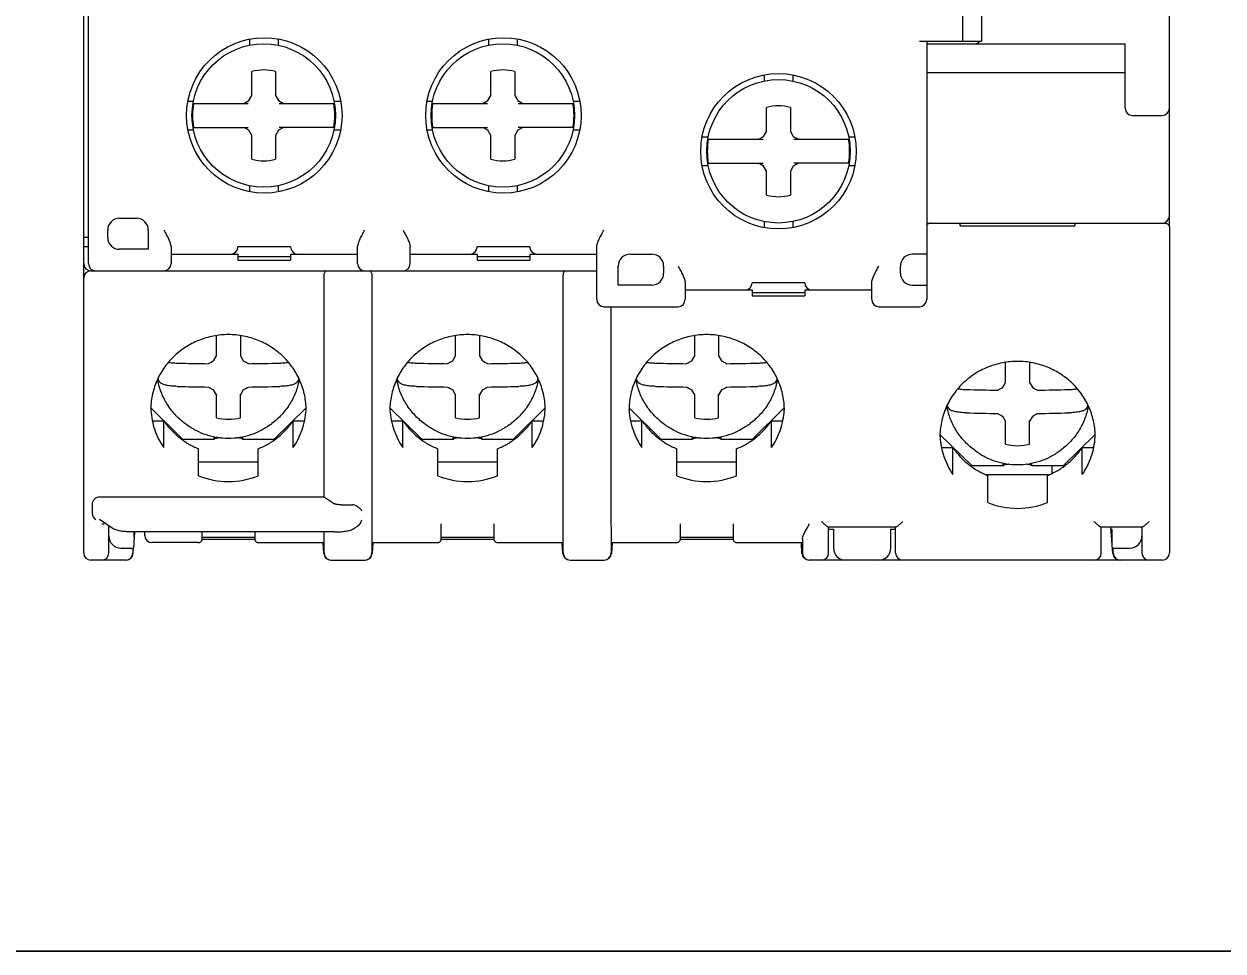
# Model space of a CAD drawing. Header units: millimetres. Extents: x 0 to 19177, y 0 to 12100.
# Drawn here: x 17057.2 to 17107.3, y 10344.9 to 10383.6 of the extents above; entities that cross this region are included whole.
import ezdxf

# ---------------------------------------------------------------- set-up
doc = ezdxf.new("R2010")
doc.units = ezdxf.units.MM
doc.header["$MEASUREMENT"] = 0
doc.layers.add('NetDam', color=7, linetype='Continuous', lineweight=35)

msp = doc.modelspace()

# ---------------------------------------------------------------- linework, layer by layer
at = {"color": 7, "linetype": 'Continuous'}
for p, q in [((17059.692, 10361.525), (17059.692, 10398.425)), ((17105.092, 10375.163), (17105.092, 10398.425)), ((17059.892, 10373.625), (17059.892, 10396.525)), ((17097.242, 10382.925), (17097.242, 10392.825)), ((17096.442, 10386.925), (17096.442, 10382.925)), ((17066.617, 10383.011), (17066.617, 10382.76)), ((17067.817, 10383.02), (17067.817, 10382.76)), ((17076.617, 10383.011), (17076.617, 10382.76)), ((17077.817, 10383.02), (17077.817, 10382.76)), ((17094.642, 10382.925), (17097.242, 10382.925)), ((17094.942, 10382.925), (17094.942, 10372.125)), ((17094.942, 10382.825), (17103.242, 10382.825)), ((17103.242, 10380.125), (17103.242, 10382.825)), ((17066.717, 10380.658), (17066.717, 10381.658)), ((17067.717, 10381.658), (17067.717, 10380.658)), ((17076.717, 10380.658), (17076.717, 10381.658)), ((17077.717, 10381.658), (17077.717, 10380.658)), ((17094.942, 10381.625), (17103.242, 10381.625)), ((17088.142, 10381.516), (17088.142, 10381.26)), ((17089.342, 10381.516), (17089.342, 10381.26)), ((17066.595, 10380.447), (17066.717, 10380.658)), ((17067.717, 10380.658), (17067.839, 10380.447)), ((17076.595, 10380.447), (17076.717, 10380.658)), ((17077.717, 10380.658), (17077.839, 10380.447)), ((17064.049, 10380.425), (17064.286, 10380.425)), ((17064.284, 10380.325), (17066.574, 10380.325)), ((17066.384, 10380.325), (17066.595, 10380.447)), ((17067.839, 10380.447), (17068.05, 10380.325)), ((17067.861, 10380.325), (17070.151, 10380.325)), ((17070.149, 10380.425), (17070.435, 10380.425)), ((17074.049, 10380.425), (17074.286, 10380.425)), ((17074.284, 10380.325), (17076.574, 10380.325)), ((17076.384, 10380.325), (17076.595, 10380.447)), ((17077.839, 10380.447), (17078.05, 10380.325)), ((17077.861, 10380.325), (17080.151, 10380.325)), ((17080.149, 10380.425), (17080.435, 10380.425)), ((17088.242, 10379.158), (17088.242, 10380.158)), ((17089.242, 10380.158), (17089.242, 10379.158)), ((17103.542, 10379.825), (17104.792, 10379.825)), ((17064.049, 10379.225), (17064.284, 10379.225)), ((17064.284, 10379.325), (17066.574, 10379.325)), ((17066.595, 10379.203), (17066.384, 10379.325)), ((17066.717, 10378.992), (17066.595, 10379.203)), ((17067.839, 10379.203), (17067.717, 10378.992)), ((17068.05, 10379.325), (17067.839, 10379.203)), ((17070.151, 10379.325), (17067.861, 10379.325)), ((17070.15, 10379.225), (17070.435, 10379.225)), ((17074.049, 10379.225), (17074.284, 10379.225)), ((17074.284, 10379.325), (17076.574, 10379.325)), ((17076.595, 10379.203), (17076.384, 10379.325)), ((17076.717, 10378.992), (17076.595, 10379.203)), ((17077.839, 10379.203), (17077.717, 10378.992)), ((17078.05, 10379.325), (17077.839, 10379.203)), ((17080.151, 10379.325), (17077.861, 10379.325)), ((17080.15, 10379.225), (17080.435, 10379.225)), ((17088.12, 10378.947), (17088.242, 10379.158)), ((17089.242, 10379.158), (17089.364, 10378.947)), ((17066.717, 10377.992), (17066.717, 10378.992)), ((17067.717, 10378.992), (17067.717, 10377.992)), ((17076.717, 10377.992), (17076.717, 10378.992)), ((17077.717, 10378.992), (17077.717, 10377.992)), ((17085.549, 10378.925), (17085.811, 10378.925)), ((17085.809, 10378.825), (17088.099, 10378.825)), ((17087.909, 10378.825), (17088.12, 10378.947)), ((17089.364, 10378.947), (17089.575, 10378.825)), ((17089.386, 10378.825), (17091.676, 10378.825)), ((17091.674, 10378.925), (17091.935, 10378.925)), ((17085.549, 10377.725), (17085.809, 10377.725)), ((17085.809, 10377.825), (17088.099, 10377.825)), ((17088.12, 10377.703), (17087.909, 10377.825)), ((17088.242, 10377.492), (17088.12, 10377.703)), ((17089.364, 10377.703), (17089.242, 10377.492)), ((17089.575, 10377.825), (17089.364, 10377.703)), ((17091.676, 10377.825), (17089.386, 10377.825)), ((17091.675, 10377.725), (17091.935, 10377.725)), ((17088.242, 10376.492), (17088.242, 10377.492)), ((17089.242, 10377.492), (17089.242, 10376.492)), ((17066.617, 10376.89), (17066.617, 10376.639)), ((17067.817, 10376.89), (17067.817, 10376.63)), ((17076.617, 10376.89), (17076.617, 10376.639)), ((17077.817, 10376.89), (17077.817, 10376.63)), ((17061.192, 10375.525), (17061.892, 10375.525)), ((17088.142, 10375.39), (17088.142, 10375.134)), ((17089.342, 10375.39), (17089.342, 10375.134)), ((17094.942, 10375.325), (17104.792, 10375.325)), ((17094.992, 10375.325), (17094.992, 10375.284)), ((17096.342, 10375.208), (17096.342, 10375.325)), ((17096.342, 10375.208), (17101.142, 10375.208)), ((17101.142, 10375.325), (17101.142, 10375.208)), ((17105.092, 10375.145), (17105.092, 10361.525)), ((17059.892, 10374.725), (17059.692, 10374.725)), ((17060.692, 10374.725), (17060.692, 10375.025)), ((17062.392, 10375.025), (17062.392, 10374.225)), ((17059.892, 10374.325), (17059.692, 10374.325)), ((17062.392, 10374.225), (17061.192, 10374.225)), ((17063.342, 10374.311), (17063.342, 10373.625)), ((17068.342, 10374.325), (17066.142, 10374.325)), ((17071.142, 10373.625), (17071.142, 10374.311)), ((17073.342, 10373.625), (17073.342, 10374.311)), ((17078.342, 10374.325), (17076.142, 10374.325)), ((17081.142, 10372.125), (17081.142, 10374.311)), ((17063.342, 10374.025), (17066.142, 10374.025)), ((17066.142, 10374.025), (17066.142, 10373.775)), ((17066.142, 10373.925), (17068.342, 10373.925)), ((17066.142, 10373.775), (17068.342, 10373.775)), ((17068.342, 10374.025), (17068.342, 10373.775)), ((17068.342, 10374.025), (17071.142, 10374.025)), ((17073.342, 10374.025), (17076.142, 10374.025)), ((17076.142, 10374.025), (17076.142, 10373.775)), ((17076.142, 10373.925), (17078.342, 10373.925)), ((17076.142, 10373.775), (17078.342, 10373.775)), ((17078.342, 10374.025), (17078.342, 10373.775)), ((17078.342, 10374.025), (17081.142, 10374.025)), ((17082.542, 10374.025), (17083.442, 10374.025)), ((17094.942, 10374.025), (17094.342, 10374.025)), ((17059.992, 10373.325), (17081.142, 10373.325)), ((17061.842, 10373.325), (17061.842, 10373.318)), ((17069.746, 10363.863), (17069.746, 10373.09)), ((17071.738, 10373.09), (17071.738, 10363.863)), ((17079.746, 10362.74), (17079.746, 10373.09)), ((17082.042, 10372.725), (17082.042, 10373.525)), ((17083.942, 10373.525), (17083.942, 10373.225)), ((17093.842, 10373.225), (17093.842, 10373.525)), ((17083.442, 10372.725), (17082.042, 10372.725)), ((17084.842, 10372.811), (17084.842, 10372.125)), ((17089.842, 10372.825), (17087.642, 10372.825)), ((17092.642, 10372.125), (17092.642, 10372.811)), ((17094.342, 10372.725), (17094.942, 10372.725)), ((17084.842, 10372.525), (17087.642, 10372.525)), ((17087.642, 10372.525), (17087.642, 10372.275)), ((17087.642, 10372.425), (17089.842, 10372.425)), ((17087.642, 10372.275), (17089.842, 10372.275)), ((17089.842, 10372.525), (17089.842, 10372.275)), ((17089.842, 10372.525), (17092.642, 10372.525)), ((17081.442, 10371.825), (17084.542, 10371.825)), ((17081.738, 10371.825), (17081.738, 10362.74)), ((17092.942, 10371.825), (17094.642, 10371.825)), ((17065.242, 10369.767), (17065.242, 10370.616)), ((17066.242, 10370.616), (17066.242, 10369.767)), ((17075.242, 10369.767), (17075.242, 10370.616)), ((17076.242, 10370.616), (17076.242, 10369.767)), ((17085.242, 10369.767), (17085.242, 10370.616)), ((17086.242, 10370.616), (17086.242, 10369.767)), ((17065.12, 10369.56), (17065.242, 10369.767)), ((17066.242, 10369.767), (17066.364, 10369.56)), ((17075.12, 10369.56), (17075.242, 10369.767)), ((17076.242, 10369.767), (17076.364, 10369.56)), ((17085.12, 10369.56), (17085.242, 10369.767)), ((17086.242, 10369.767), (17086.364, 10369.56)), ((17098.242, 10368.66), (17098.242, 10369.495)), ((17099.242, 10369.495), (17099.242, 10368.66)), ((17062.909, 10368.633), (17062.809, 10368.754)), ((17068.676, 10368.754), (17068.576, 10368.633)), ((17072.909, 10368.633), (17072.809, 10368.754)), ((17078.676, 10368.754), (17078.576, 10368.633)), ((17082.909, 10368.633), (17082.809, 10368.754)), ((17088.676, 10368.754), (17088.576, 10368.633)), ((17098.12, 10368.453), (17098.242, 10368.66)), ((17099.242, 10368.66), (17099.364, 10368.453)), ((17065.242, 10368.14), (17065.12, 10368.345)), ((17065.242, 10367.182), (17065.242, 10368.17)), ((17066.364, 10368.345), (17066.242, 10368.14)), ((17066.242, 10367.182), (17066.242, 10368.17)), ((17075.242, 10368.14), (17075.12, 10368.345)), ((17075.242, 10367.182), (17075.242, 10368.17)), ((17076.364, 10368.345), (17076.242, 10368.14)), ((17076.242, 10367.182), (17076.242, 10368.17)), ((17085.242, 10368.14), (17085.12, 10368.345)), ((17085.242, 10367.182), (17085.242, 10368.17)), ((17086.364, 10368.345), (17086.242, 10368.14)), ((17086.242, 10367.182), (17086.242, 10368.17)), ((17062.497, 10367.59), (17063.842, 10366.277)), ((17068.988, 10367.59), (17067.642, 10366.277)), ((17072.497, 10367.59), (17073.842, 10366.277)), ((17078.988, 10367.59), (17077.642, 10366.277)), ((17082.497, 10367.59), (17083.842, 10366.277)), ((17088.988, 10367.59), (17087.642, 10366.277)), ((17095.909, 10367.527), (17095.809, 10367.648)), ((17101.676, 10367.648), (17101.576, 10367.527)), ((17098.242, 10367.034), (17098.12, 10367.239)), ((17099.364, 10367.239), (17099.242, 10367.034)), ((17062.56, 10367.054), (17063.036, 10367.054)), ((17063.036, 10365.929), (17063.036, 10367.054)), ((17063.998, 10366.887), (17063.924, 10366.942)), ((17067.487, 10366.887), (17067.561, 10366.942)), ((17068.448, 10365.929), (17068.448, 10367.054)), ((17068.448, 10367.054), (17068.924, 10367.054)), ((17072.56, 10367.054), (17073.036, 10367.054)), ((17073.036, 10365.929), (17073.036, 10367.054)), ((17073.998, 10366.887), (17073.924, 10366.942)), ((17077.487, 10366.887), (17077.561, 10366.942)), ((17078.448, 10365.929), (17078.448, 10367.054)), ((17078.448, 10367.054), (17078.924, 10367.054)), ((17082.56, 10367.054), (17083.036, 10367.054)), ((17083.036, 10365.929), (17083.036, 10367.054)), ((17083.998, 10366.887), (17083.924, 10366.942)), ((17087.487, 10366.887), (17087.561, 10366.942)), ((17088.448, 10365.929), (17088.448, 10367.054)), ((17088.448, 10367.054), (17088.924, 10367.054)), ((17098.242, 10366.076), (17098.242, 10367.064)), ((17099.242, 10366.076), (17099.242, 10367.064)), ((17063.787, 10366.282), (17063.842, 10366.277)), ((17065.142, 10366.277), (17063.842, 10366.277)), ((17065.142, 10366.277), (17065.142, 10366.375)), ((17066.342, 10366.277), (17066.342, 10366.375)), ((17067.642, 10366.277), (17066.342, 10366.277)), ((17067.698, 10366.282), (17067.642, 10366.277)), ((17073.787, 10366.282), (17073.842, 10366.277)), ((17075.142, 10366.277), (17073.842, 10366.277)), ((17075.142, 10366.277), (17075.142, 10366.375)), ((17076.342, 10366.277), (17076.342, 10366.375)), ((17077.642, 10366.277), (17076.342, 10366.277)), ((17077.698, 10366.282), (17077.642, 10366.277)), ((17083.787, 10366.282), (17083.842, 10366.277)), ((17085.142, 10366.277), (17083.842, 10366.277)), ((17085.142, 10366.277), (17085.142, 10366.375)), ((17086.342, 10366.277), (17086.342, 10366.375)), ((17087.642, 10366.277), (17086.342, 10366.277)), ((17087.698, 10366.282), (17087.642, 10366.277)), ((17095.496, 10366.485), (17096.842, 10365.17)), ((17101.989, 10366.485), (17100.642, 10365.17)), ((17064.492, 10364.757), (17064.492, 10365.882)), ((17066.992, 10364.757), (17066.992, 10365.882)), ((17074.492, 10364.757), (17074.492, 10365.882)), ((17076.992, 10364.757), (17076.992, 10365.882)), ((17084.492, 10364.757), (17084.492, 10365.882)), ((17086.992, 10364.757), (17086.992, 10365.882)), ((17095.56, 10365.933), (17096.036, 10365.933)), ((17096.036, 10364.807), (17096.036, 10365.933)), ((17096.998, 10365.781), (17096.924, 10365.836)), ((17100.487, 10365.781), (17100.561, 10365.836)), ((17101.448, 10365.933), (17101.924, 10365.933)), ((17101.448, 10364.807), (17101.448, 10365.933)), ((17066.992, 10365.325), (17064.492, 10365.325)), ((17076.992, 10365.325), (17074.492, 10365.325)), ((17086.992, 10365.325), (17084.492, 10365.325)), ((17096.764, 10365.177), (17096.842, 10365.17)), ((17098.142, 10365.17), (17096.842, 10365.17)), ((17098.142, 10365.17), (17098.142, 10365.268)), ((17099.342, 10365.17), (17099.342, 10365.268)), ((17100.642, 10365.17), (17099.342, 10365.17)), ((17100.192, 10364.854), (17100.192, 10365.17)), ((17100.721, 10365.177), (17100.642, 10365.17)), ((17097.408, 10364.8), (17100.077, 10364.8)), ((17097.492, 10363.636), (17097.492, 10364.761)), ((17099.992, 10363.636), (17099.992, 10364.761)), ((17060.042, 10363.57), (17060.042, 10363.179)), ((17069.746, 10363.863), (17060.365, 10363.863)), ((17069.758, 10363.853), (17070.174, 10363.582)), ((17071.742, 10363.863), (17071.727, 10363.853)), ((17071.742, 10363.863), (17071.738, 10363.863)), ((17071.742, 10363.863), (17071.742, 10362.886)), ((17070.459, 10363.538), (17070.926, 10363.538)), ((17060.927, 10362.534), (17060.35, 10362.928)), ((17060.442, 10362.74), (17060.547, 10362.74)), ((17060.742, 10361.525), (17060.742, 10362.634)), ((17071.112, 10362.617), (17071.016, 10362.555)), ((17071.742, 10362.886), (17071.727, 10362.876)), ((17071.738, 10362.884), (17071.738, 10362.74)), ((17074.642, 10362.118), (17074.642, 10362.74)), ((17076.842, 10362.74), (17076.842, 10362.118)), ((17084.642, 10362.118), (17084.642, 10362.74)), ((17086.842, 10362.74), (17086.842, 10362.118)), ((17093.649, 10362.603), (17090.835, 10362.603)), ((17090.842, 10361.525), (17090.842, 10362.603)), ((17093.642, 10361.525), (17093.642, 10362.603)), ((17103.949, 10362.603), (17102.235, 10362.603)), ((17102.242, 10361.525), (17102.242, 10362.603)), ((17102.722, 10361.504), (17102.644, 10362.603)), ((17103.942, 10362.603), (17103.942, 10361.525)), ((17060.742, 10362.125), (17060.753, 10362.125)), ((17070.188, 10362.403), (17061.719, 10362.403)), ((17061.809, 10362.403), (17061.771, 10361.725)), ((17062.242, 10362.256), (17062.242, 10362.403)), ((17066.846, 10362.088), (17064.639, 10362.088)), ((17064.642, 10362.118), (17064.642, 10362.403)), ((17064.642, 10362.191), (17066.842, 10362.191)), ((17066.842, 10362.403), (17066.842, 10362.118)), ((17069.742, 10361.525), (17069.742, 10362.403)), ((17071.742, 10362.45), (17071.742, 10361.525)), ((17076.846, 10362.088), (17074.639, 10362.088)), ((17074.642, 10362.191), (17076.842, 10362.191)), ((17079.742, 10361.525), (17079.742, 10362.45)), ((17081.742, 10362.45), (17081.742, 10361.525)), ((17086.846, 10362.088), (17084.639, 10362.088)), ((17084.642, 10362.191), (17086.842, 10362.191)), ((17089.742, 10362.108), (17089.742, 10361.525)), ((17090.842, 10362.525), (17091.042, 10362.525)), ((17091.042, 10362.525), (17091.042, 10361.725)), ((17093.442, 10361.725), (17093.442, 10362.525)), ((17093.442, 10362.525), (17093.642, 10362.525)), ((17102.649, 10362.525), (17102.678, 10362.525)), ((17102.685, 10362.125), (17102.678, 10362.125)), ((17103.931, 10362.125), (17103.942, 10362.125)), ((17061.242, 10361.725), (17061.771, 10361.725)), ((17061.742, 10361.725), (17061.742, 10361.525)), ((17061.758, 10361.508), (17061.771, 10361.724)), ((17064.459, 10361.956), (17062.542, 10361.956)), ((17067.025, 10361.956), (17069.742, 10361.956)), ((17069.726, 10361.508), (17069.701, 10361.956)), ((17071.742, 10361.956), (17074.459, 10361.956)), ((17071.784, 10361.956), (17071.758, 10361.508)), ((17077.025, 10361.956), (17079.742, 10361.956)), ((17079.726, 10361.508), (17079.701, 10361.956)), ((17081.742, 10361.956), (17084.459, 10361.956)), ((17081.784, 10361.956), (17081.758, 10361.508)), ((17087.025, 10361.956), (17089.742, 10361.956)), ((17089.726, 10361.508), (17089.701, 10361.956)), ((17102.707, 10361.725), (17103.442, 10361.725)), ((17102.742, 10361.525), (17102.742, 10361.725)), ((17061.459, 10361.225), (17059.992, 10361.225)), ((17070.026, 10361.225), (17071.459, 10361.225)), ((17080.026, 10361.225), (17081.459, 10361.225)), ((17104.792, 10361.225), (17090.026, 10361.225))]:
    msp.add_line(p, q, dxfattribs=at)
for centre, radius in [((17067.242, 10379.825), 3.25), ((17067.217, 10379.825), 3), ((17077.242, 10379.825), 3.25), ((17077.217, 10379.825), 3), ((17088.742, 10378.325), 3.25), ((17088.742, 10378.325), 3)]:
    msp.add_circle(centre, radius, dxfattribs=at)
for centre, radius, start, end in [((17096.942, 10383.125), 0.3, 270, 318.1335), ((17067.217, 10379.825), 1.9, 74.7425, 105.2575), ((17077.217, 10379.825), 1.9, 74.7425, 105.2575), ((17067.217, 10379.825), 2.976, 170.3274, 189.6726), ((17067.217, 10379.825), 2.976, 350.3274, 9.6726), ((17077.217, 10379.825), 2.976, 170.3274, 189.6726), ((17077.217, 10379.825), 2.976, 350.3274, 9.6726), ((17088.742, 10378.325), 1.9, 74.7425, 105.2575), ((17103.542, 10380.125), 0.3, 180, 270), ((17104.792, 10380.125), 0.3, 270, 0), ((17088.742, 10378.325), 2.976, 170.3274, 189.6726), ((17088.742, 10378.325), 2.976, 350.3274, 9.6726), ((17067.217, 10379.825), 1.9, 254.7425, 285.2575), ((17077.217, 10379.825), 1.9, 254.7425, 285.2575), ((17088.742, 10378.325), 1.9, 254.7425, 285.2575), ((17104.792, 10375.625), 0.3, 270, 0), ((17061.192, 10375.025), 0.5, 90, 180), ((17061.892, 10375.025), 0.5, 0, 90), ((17095.142, 10375.025), 0.3, 90, 131.8618), ((17061.192, 10374.725), 0.5, 180, 270), ((17065.842, 10374.325), 0.3, 270, 0), ((17068.642, 10374.325), 0.3, 180, 270), ((17075.842, 10374.325), 0.3, 270, 0), ((17078.642, 10374.325), 0.3, 180, 270), ((17059.992, 10373.625), 0.3, 180, 270), ((17060.192, 10373.625), 0.3, 180, 270), ((17063.042, 10373.625), 0.3, 270, 0), ((17071.442, 10373.625), 0.3, 180, 270), ((17073.042, 10373.625), 0.3, 270, 0), ((17082.542, 10373.525), 0.5, 90, 180), ((17083.442, 10373.525), 0.5, 0, 90), ((17094.342, 10373.525), 0.5, 90, 180), ((17059.992, 10373.025), 0.3, 90, 180), ((17083.442, 10373.225), 0.5, 270, 0), ((17094.342, 10373.225), 0.5, 180, 270), ((17087.342, 10372.825), 0.3, 270, 0), ((17090.142, 10372.825), 0.3, 180, 270), ((17081.442, 10372.125), 0.3, 180, 270), ((17084.542, 10372.125), 0.3, 270, 0), ((17092.942, 10372.125), 0.3, 180, 270), ((17094.642, 10372.125), 0.3, 270, 0), ((17065.728, 10442.24), 72.803, 268.32541, 269.35585), ((17024.512, 10442.062), 83.1, 299.08672, 299.25343), ((17106.973, 10442.062), 83.1, 240.74657, 240.91328), ((17065.751, 10442.508), 73.071, 270.64604, 271.67271), ((17075.728, 10442.24), 72.803, 268.32541, 269.35585), ((17034.512, 10442.062), 83.1, 299.08672, 299.25343), ((17116.973, 10442.062), 83.1, 240.74657, 240.91328), ((17075.751, 10442.508), 73.071, 270.64604, 271.67271), ((17085.728, 10442.24), 72.803, 268.32541, 269.35585), ((17044.512, 10442.062), 83.1, 299.08672, 299.25343), ((17126.973, 10442.062), 83.1, 240.74657, 240.91328), ((17085.751, 10442.508), 73.071, 270.64604, 271.67271), ((17065.605, 10369.272), 2.863, 189.5792, 190.5057), ((17065.608, 10369.243), 2.841, 188.446, 189.9028), ((17065.877, 10369.243), 2.841, 350.0972, 351.5542), ((17065.88, 10369.272), 2.863, 349.4943, 350.4209), ((17075.605, 10369.272), 2.863, 189.5792, 190.5057), ((17075.608, 10369.243), 2.841, 188.446, 189.9028), ((17075.877, 10369.243), 2.841, 350.0972, 351.5542), ((17075.88, 10369.272), 2.863, 349.4943, 350.4209), ((17085.605, 10369.272), 2.863, 189.5792, 190.5057), ((17085.608, 10369.243), 2.841, 188.446, 189.9028), ((17085.877, 10369.243), 2.841, 350.0972, 351.5542), ((17085.88, 10369.272), 2.863, 349.4943, 350.4209), ((17065.733, 10441.531), 73.071, 268.32729, 269.35396), ((17106.7, 10441.648), 84.275, 240.27176, 240.43692), ((17024.785, 10441.648), 84.275, 299.56308, 299.72824), ((17065.757, 10441.264), 72.803, 270.64415, 271.67459), ((17075.733, 10441.531), 73.071, 268.32729, 269.35396), ((17116.7, 10441.648), 84.275, 240.27176, 240.43692), ((17034.785, 10441.648), 84.275, 299.56308, 299.72824), ((17075.757, 10441.264), 72.803, 270.64415, 271.67459), ((17085.733, 10441.531), 73.071, 268.32729, 269.35396), ((17126.7, 10441.648), 84.275, 240.27176, 240.43692), ((17044.785, 10441.648), 84.275, 299.56308, 299.72824), ((17085.757, 10441.264), 72.803, 270.64415, 271.67459), ((17098.728, 10441.134), 72.803, 268.32541, 269.35585), ((17057.512, 10440.955), 83.1, 299.08672, 299.25343), ((17139.973, 10440.955), 83.1, 240.74657, 240.91328), ((17098.751, 10441.401), 73.071, 270.64604, 271.67271), ((17065.592, 10367.686), 3.1, 181.8945, 183.6003), ((17065.892, 10367.686), 3.1, 356.3997, 358.1055), ((17075.592, 10367.686), 3.1, 181.8945, 183.6003), ((17075.892, 10367.686), 3.1, 356.3997, 358.1055), ((17085.592, 10367.686), 3.1, 181.8945, 183.6003), ((17085.892, 10367.686), 3.1, 356.3997, 358.1055), ((17098.605, 10368.166), 2.863, 189.7787, 190.5057), ((17098.608, 10368.136), 2.841, 188.6733, 189.9028), ((17098.877, 10368.136), 2.841, 350.0972, 351.327), ((17098.879, 10368.166), 2.863, 349.4943, 350.2215), ((17065.742, 10369.061), 1.945, 255.1, 284.9), ((17075.742, 10369.061), 1.945, 255.1, 284.9), ((17085.742, 10369.061), 1.945, 255.1, 284.9), ((17098.733, 10440.425), 73.071, 268.32729, 269.35396), ((17139.7, 10440.542), 84.275, 240.27176, 240.43692), ((17057.785, 10440.542), 84.275, 299.56308, 299.72824), ((17098.757, 10440.158), 72.803, 270.64415, 271.67459), ((17098.592, 10366.565), 3.1, 181.8945, 183.6003), ((17098.742, 10367.955), 1.945, 255.1, 284.9), ((17098.892, 10366.565), 3.1, 356.3997, 358.1055), ((17065.742, 10367.836), 3.323, 247.9028, 292.0972), ((17075.742, 10367.836), 3.323, 247.9028, 292.0972), ((17085.742, 10367.836), 3.323, 247.9028, 292.0972), ((17098.742, 10366.714), 3.323, 247.9028, 292.0972), ((17061.242, 10362.225), 0.5, 180, 270), ((17062.542, 10362.256), 0.3, 180, 270), ((17103.442, 10362.225), 0.5, 270, 0), ((17091.542, 10361.725), 0.5, 180, 270), ((17092.942, 10361.725), 0.5, 270, 0), ((17059.992, 10361.525), 0.3, 180, 270), ((17060.442, 10361.525), 0.3, 270, 0), ((17061.442, 10361.525), 0.3, 270, 0), ((17061.459, 10361.525), 0.3, 270, 356.7481), ((17070.026, 10361.525), 0.3, 183.2519, 270), ((17070.042, 10361.525), 0.3, 180, 270), ((17071.442, 10361.525), 0.3, 270, 0), ((17071.459, 10361.525), 0.3, 270, 356.7481), ((17080.026, 10361.525), 0.3, 183.2519, 270), ((17080.042, 10361.525), 0.3, 180, 270), ((17081.442, 10361.525), 0.3, 270, 0), ((17081.459, 10361.525), 0.3, 270, 356.7481), ((17090.026, 10361.525), 0.3, 183.2519, 270), ((17090.042, 10361.525), 0.3, 180, 270), ((17090.542, 10361.525), 0.3, 270, 0), ((17093.942, 10361.525), 0.3, 180, 270), ((17101.942, 10361.525), 0.3, 270, 0), ((17103.022, 10361.525), 0.3, 184.0856, 270), ((17103.042, 10361.525), 0.3, 180, 270), ((17104.242, 10361.525), 0.3, 180, 270), ((17104.792, 10361.525), 0.3, 270, 0)]:
    msp.add_arc(centre, radius, start, end, dxfattribs=at)
for centre, major_axis, ratio, start_param, end_param in [((17069.842, 10373.025), (-0.024, 0.3), 0.32355, -0.026084, 0.764281), ((17071.642, 10373.025), (0.024, 0.3), 0.32355, -0.764281, 0.026084), ((17079.842, 10373.025), (-0.024, 0.3), 0.32355, -0.026084, 0.764281), ((17060.365, 10363.57), (0.323, 0), 0.906468, 1.570796, 3.141593), ((17060.365, 10363.179), (0.323, 0), 0.906468, -3.141593, -2.108956), ((17070.926, 10363.245), (0.316, 0), 0.926196, 1.249046, 1.570796), ((17061.867, 10368.713), (0.071, 6.541), 0.002236, -3.092871, -2.875146), ((17102.637, 10366.912), (-0.054, 4.968), 0.002944, -3.630067, -3.190277)]:
    msp.add_ellipse(centre, major_axis=major_axis, ratio=ratio, start_param=start_param, end_param=end_param, dxfattribs=at)
for points, knots in [([(17104.792, 10375.325), (17104.806, 10375.325), (17104.832, 10375.325), (17104.875, 10375.324), (17104.921, 10375.32), (17104.968, 10375.309), (17105.009, 10375.291), (17105.043, 10375.266), (17105.07, 10375.233), (17105.088, 10375.191), (17105.092, 10375.161), (17105.092, 10375.145)], [0, 0, 0, 0, 0.105671, 0.191865, 0.330711, 0.449267, 0.558411, 0.663473, 0.768822, 0.879176, 1, 1, 1, 1]), ([(17063.042, 10375.025), (17063.077, 10374.962), (17063.144, 10374.839), (17063.223, 10374.685), (17063.278, 10374.564), (17063.311, 10374.476), (17063.335, 10374.393), (17063.342, 10374.337), (17063.342, 10374.311)], [0, 0, 0, 0, 0.273805, 0.539503, 0.666193, 0.786539, 0.898455, 1, 1, 1, 1]), ([(17071.142, 10374.311), (17071.142, 10374.337), (17071.15, 10374.393), (17071.174, 10374.476), (17071.207, 10374.564), (17071.261, 10374.685), (17071.341, 10374.839), (17071.408, 10374.962), (17071.442, 10375.025)], [0, 0, 0, 0, 0.101545, 0.213461, 0.333807, 0.460497, 0.726195, 1, 1, 1, 1]), ([(17073.042, 10375.025), (17073.077, 10374.962), (17073.144, 10374.839), (17073.223, 10374.685), (17073.278, 10374.564), (17073.311, 10374.476), (17073.335, 10374.393), (17073.342, 10374.337), (17073.342, 10374.311)], [0, 0, 0, 0, 0.273805, 0.539504, 0.666193, 0.786539, 0.898455, 1, 1, 1, 1]), ([(17081.142, 10374.311), (17081.142, 10374.337), (17081.15, 10374.393), (17081.174, 10374.476), (17081.207, 10374.564), (17081.261, 10374.685), (17081.341, 10374.839), (17081.408, 10374.962), (17081.442, 10375.025)], [0, 0, 0, 0, 0.101545, 0.213461, 0.333807, 0.460497, 0.726195, 1, 1, 1, 1]), ([(17069.746, 10373.09), (17069.746, 10373.116), (17069.747, 10373.154), (17069.751, 10373.203), (17069.755, 10373.226), (17069.758, 10373.236)], [0, 0, 0, 0, 0.537668, 0.780272, 1, 1, 1, 1]), ([(17071.727, 10373.236), (17071.73, 10373.226), (17071.733, 10373.203), (17071.738, 10373.154), (17071.738, 10373.116), (17071.738, 10373.09)], [0, 0, 0, 0, 0.219728, 0.462332, 1, 1, 1, 1]), ([(17079.746, 10373.09), (17079.746, 10373.116), (17079.747, 10373.154), (17079.751, 10373.203), (17079.755, 10373.226), (17079.758, 10373.236)], [0, 0, 0, 0, 0.537668, 0.780272, 1, 1, 1, 1]), ([(17084.542, 10373.525), (17084.577, 10373.462), (17084.644, 10373.339), (17084.723, 10373.185), (17084.778, 10373.064), (17084.811, 10372.976), (17084.835, 10372.893), (17084.842, 10372.837), (17084.842, 10372.811)], [0, 0, 0, 0, 0.273805, 0.539504, 0.666193, 0.786539, 0.898457, 1, 1, 1, 1]), ([(17092.642, 10372.811), (17092.642, 10372.837), (17092.65, 10372.893), (17092.674, 10372.976), (17092.707, 10373.064), (17092.761, 10373.185), (17092.841, 10373.339), (17092.908, 10373.462), (17092.942, 10373.525)], [0, 0, 0, 0, 0.101545, 0.213461, 0.333807, 0.460497, 0.726195, 1, 1, 1, 1]), ([(17068.992, 10367.491), (17068.992, 10367.595), (17068.982, 10367.802), (17068.935, 10368.109), (17068.858, 10368.411), (17068.714, 10368.801), (17068.462, 10369.261), (17068.123, 10369.663), (17067.809, 10369.941), (17067.552, 10370.127), (17067.278, 10370.287), (17066.893, 10370.465), (17066.381, 10370.616), (17065.742, 10370.677), (17065.104, 10370.616), (17064.592, 10370.465), (17064.207, 10370.287), (17063.933, 10370.127), (17063.676, 10369.941), (17063.361, 10369.663), (17063.022, 10369.261), (17062.77, 10368.801), (17062.627, 10368.411), (17062.55, 10368.109), (17062.503, 10367.802), (17062.492, 10367.595), (17062.492, 10367.491)], [0, 0, 0, 0, 0.030819, 0.061656, 0.092527, 0.123448, 0.185414, 0.247705, 0.27902, 0.310421, 0.341902, 0.373456, 0.436662, 0.5, 0.563337, 0.626543, 0.658098, 0.689579, 0.72098, 0.752295, 0.814586, 0.876552, 0.907473, 0.938344, 0.969181, 1, 1, 1, 1]), ([(17078.992, 10367.491), (17078.992, 10367.595), (17078.982, 10367.802), (17078.935, 10368.109), (17078.858, 10368.411), (17078.714, 10368.801), (17078.462, 10369.261), (17078.123, 10369.663), (17077.809, 10369.941), (17077.552, 10370.127), (17077.278, 10370.287), (17076.893, 10370.465), (17076.381, 10370.616), (17075.742, 10370.677), (17075.104, 10370.616), (17074.592, 10370.465), (17074.207, 10370.287), (17073.933, 10370.127), (17073.676, 10369.941), (17073.361, 10369.663), (17073.022, 10369.261), (17072.77, 10368.801), (17072.627, 10368.411), (17072.55, 10368.109), (17072.503, 10367.802), (17072.492, 10367.595), (17072.492, 10367.491)], [0, 0, 0, 0, 0.030819, 0.061656, 0.092527, 0.123448, 0.185414, 0.247705, 0.27902, 0.310421, 0.341902, 0.373456, 0.436662, 0.5, 0.563337, 0.626543, 0.658098, 0.689579, 0.72098, 0.752295, 0.814586, 0.876552, 0.907473, 0.938344, 0.969181, 1, 1, 1, 1]), ([(17088.992, 10367.491), (17088.992, 10367.595), (17088.982, 10367.802), (17088.935, 10368.109), (17088.858, 10368.411), (17088.714, 10368.801), (17088.462, 10369.261), (17088.123, 10369.663), (17087.809, 10369.941), (17087.552, 10370.127), (17087.278, 10370.287), (17086.893, 10370.465), (17086.381, 10370.616), (17085.742, 10370.677), (17085.104, 10370.616), (17084.592, 10370.465), (17084.207, 10370.287), (17083.933, 10370.127), (17083.676, 10369.941), (17083.361, 10369.663), (17083.022, 10369.261), (17082.77, 10368.801), (17082.627, 10368.411), (17082.55, 10368.109), (17082.503, 10367.802), (17082.492, 10367.595), (17082.492, 10367.491)], [0, 0, 0, 0, 0.030819, 0.061656, 0.092527, 0.123448, 0.185414, 0.247705, 0.27902, 0.310421, 0.341902, 0.373456, 0.436662, 0.5, 0.563337, 0.626543, 0.658098, 0.689579, 0.72098, 0.752295, 0.814586, 0.876552, 0.907473, 0.938344, 0.969181, 1, 1, 1, 1]), ([(17063.233, 10369.5), (17063.291, 10369.491), (17063.413, 10369.477), (17063.536, 10369.47), (17063.6, 10369.468)], [0, 0, 0, 0, 0.477419, 1, 1, 1, 1]), ([(17067.884, 10369.468), (17067.949, 10369.47), (17068.071, 10369.477), (17068.194, 10369.491), (17068.252, 10369.5)], [0, 0, 0, 0, 0.522581, 1, 1, 1, 1]), ([(17073.233, 10369.5), (17073.291, 10369.491), (17073.413, 10369.477), (17073.536, 10369.47), (17073.6, 10369.468)], [0, 0, 0, 0, 0.477419, 1, 1, 1, 1]), ([(17077.884, 10369.468), (17077.949, 10369.47), (17078.071, 10369.477), (17078.194, 10369.491), (17078.252, 10369.5)], [0, 0, 0, 0, 0.522581, 1, 1, 1, 1]), ([(17083.233, 10369.5), (17083.291, 10369.491), (17083.413, 10369.477), (17083.536, 10369.47), (17083.6, 10369.468)], [0, 0, 0, 0, 0.477419, 1, 1, 1, 1]), ([(17087.884, 10369.468), (17087.949, 10369.47), (17088.071, 10369.477), (17088.194, 10369.491), (17088.252, 10369.5)], [0, 0, 0, 0, 0.522581, 1, 1, 1, 1]), ([(17101.992, 10366.37), (17101.992, 10366.473), (17101.982, 10366.68), (17101.935, 10366.988), (17101.858, 10367.289), (17101.714, 10367.68), (17101.462, 10368.14), (17101.123, 10368.542), (17100.809, 10368.82), (17100.552, 10369.006), (17100.278, 10369.166), (17099.893, 10369.343), (17099.381, 10369.495), (17098.742, 10369.556), (17098.104, 10369.495), (17097.592, 10369.343), (17097.207, 10369.166), (17096.933, 10369.006), (17096.676, 10368.82), (17096.361, 10368.542), (17096.022, 10368.14), (17095.77, 10367.68), (17095.627, 10367.289), (17095.55, 10366.988), (17095.503, 10366.68), (17095.492, 10366.473), (17095.492, 10366.37)], [0, 0, 0, 0, 0.030819, 0.061656, 0.092527, 0.123448, 0.185414, 0.247705, 0.27902, 0.310421, 0.341902, 0.373456, 0.436662, 0.5, 0.563337, 0.626543, 0.658098, 0.689579, 0.72098, 0.752295, 0.814586, 0.876552, 0.907473, 0.938344, 0.969181, 1, 1, 1, 1]), ([(17063.924, 10366.942), (17063.777, 10367.052), (17063.504, 10367.297), (17063.17, 10367.733), (17062.923, 10368.222), (17062.823, 10368.572), (17062.79, 10368.75)], [0, 0, 0, 0, 0.251513, 0.501921, 0.751339, 1, 1, 1, 1]), ([(17063.6, 10368.492), (17063.519, 10368.494), (17063.401, 10368.501), (17063.25, 10368.52), (17063.152, 10368.537), (17063.067, 10368.556), (17062.997, 10368.579), (17062.95, 10368.6), (17062.923, 10368.619), (17062.913, 10368.628), (17062.909, 10368.633)], [0, 0, 0, 0, 0.340151, 0.495457, 0.636082, 0.758805, 0.861052, 0.941288, 0.973195, 1, 1, 1, 1]), ([(17068.694, 10368.75), (17068.661, 10368.572), (17068.561, 10368.222), (17068.315, 10367.733), (17067.981, 10367.297), (17067.707, 10367.052), (17067.561, 10366.942)], [0, 0, 0, 0, 0.248661, 0.498079, 0.748487, 1, 1, 1, 1]), ([(17068.576, 10368.633), (17068.572, 10368.628), (17068.562, 10368.619), (17068.534, 10368.6), (17068.488, 10368.579), (17068.418, 10368.556), (17068.333, 10368.537), (17068.235, 10368.52), (17068.084, 10368.501), (17067.966, 10368.494), (17067.884, 10368.492)], [0, 0, 0, 0, 0.026805, 0.058712, 0.138948, 0.241195, 0.363918, 0.504543, 0.659849, 1, 1, 1, 1]), ([(17073.924, 10366.942), (17073.777, 10367.052), (17073.504, 10367.297), (17073.17, 10367.733), (17072.923, 10368.222), (17072.823, 10368.572), (17072.79, 10368.75)], [0, 0, 0, 0, 0.251513, 0.501921, 0.751339, 1, 1, 1, 1]), ([(17073.6, 10368.492), (17073.519, 10368.494), (17073.401, 10368.501), (17073.25, 10368.52), (17073.152, 10368.537), (17073.067, 10368.556), (17072.997, 10368.579), (17072.95, 10368.6), (17072.923, 10368.619), (17072.913, 10368.628), (17072.909, 10368.633)], [0, 0, 0, 0, 0.340151, 0.495457, 0.636082, 0.758805, 0.861052, 0.941288, 0.973195, 1, 1, 1, 1]), ([(17078.694, 10368.75), (17078.661, 10368.572), (17078.561, 10368.222), (17078.315, 10367.733), (17077.981, 10367.297), (17077.707, 10367.052), (17077.561, 10366.942)], [0, 0, 0, 0, 0.248661, 0.498079, 0.748487, 1, 1, 1, 1]), ([(17078.576, 10368.633), (17078.572, 10368.628), (17078.562, 10368.619), (17078.534, 10368.6), (17078.488, 10368.579), (17078.418, 10368.556), (17078.333, 10368.537), (17078.235, 10368.52), (17078.084, 10368.501), (17077.966, 10368.494), (17077.884, 10368.492)], [0, 0, 0, 0, 0.026805, 0.058712, 0.138948, 0.241195, 0.363918, 0.504543, 0.659849, 1, 1, 1, 1]), ([(17083.924, 10366.942), (17083.777, 10367.052), (17083.504, 10367.297), (17083.17, 10367.733), (17082.923, 10368.222), (17082.823, 10368.572), (17082.79, 10368.75)], [0, 0, 0, 0, 0.251513, 0.501921, 0.751339, 1, 1, 1, 1]), ([(17083.6, 10368.492), (17083.519, 10368.494), (17083.401, 10368.501), (17083.25, 10368.52), (17083.152, 10368.537), (17083.067, 10368.556), (17082.997, 10368.579), (17082.95, 10368.6), (17082.923, 10368.619), (17082.913, 10368.628), (17082.909, 10368.633)], [0, 0, 0, 0, 0.340151, 0.495457, 0.636082, 0.758805, 0.861052, 0.941288, 0.973195, 1, 1, 1, 1]), ([(17088.694, 10368.75), (17088.661, 10368.572), (17088.561, 10368.222), (17088.315, 10367.733), (17087.981, 10367.297), (17087.707, 10367.052), (17087.561, 10366.942)], [0, 0, 0, 0, 0.248661, 0.498079, 0.748487, 1, 1, 1, 1]), ([(17088.576, 10368.633), (17088.572, 10368.628), (17088.562, 10368.619), (17088.534, 10368.6), (17088.488, 10368.579), (17088.418, 10368.556), (17088.333, 10368.537), (17088.235, 10368.52), (17088.084, 10368.501), (17087.966, 10368.494), (17087.884, 10368.492)], [0, 0, 0, 0, 0.026805, 0.058712, 0.138948, 0.241195, 0.363918, 0.504543, 0.659849, 1, 1, 1, 1]), ([(17096.244, 10368.391), (17096.301, 10368.383), (17096.419, 10368.37), (17096.538, 10368.363), (17096.6, 10368.362)], [0, 0, 0, 0, 0.478766, 1, 1, 1, 1]), ([(17100.884, 10368.362), (17100.946, 10368.363), (17101.065, 10368.37), (17101.184, 10368.383), (17101.24, 10368.391)], [0, 0, 0, 0, 0.521235, 1, 1, 1, 1]), ([(17096.924, 10365.836), (17096.777, 10365.945), (17096.504, 10366.19), (17096.17, 10366.626), (17095.923, 10367.115), (17095.823, 10367.466), (17095.79, 10367.644)], [0, 0, 0, 0, 0.251513, 0.501921, 0.751339, 1, 1, 1, 1]), ([(17101.694, 10367.644), (17101.661, 10367.466), (17101.561, 10367.115), (17101.315, 10366.626), (17100.981, 10366.19), (17100.707, 10365.945), (17100.561, 10365.836)], [0, 0, 0, 0, 0.248661, 0.498079, 0.748487, 1, 1, 1, 1]), ([(17062.498, 10367.491), (17062.507, 10367.353), (17062.543, 10367.076), (17062.653, 10366.672), (17062.816, 10366.285), (17062.958, 10366.044), (17063.036, 10365.929)], [0, 0, 0, 0, 0.249377, 0.499052, 0.749209, 1, 1, 1, 1]), ([(17068.448, 10365.929), (17068.527, 10366.044), (17068.669, 10366.285), (17068.832, 10366.672), (17068.941, 10367.076), (17068.978, 10367.353), (17068.986, 10367.491)], [0, 0, 0, 0, 0.250791, 0.500948, 0.750623, 1, 1, 1, 1]), ([(17072.498, 10367.491), (17072.507, 10367.353), (17072.543, 10367.076), (17072.653, 10366.672), (17072.816, 10366.285), (17072.958, 10366.044), (17073.036, 10365.929)], [0, 0, 0, 0, 0.249377, 0.499052, 0.749209, 1, 1, 1, 1]), ([(17078.448, 10365.929), (17078.527, 10366.044), (17078.669, 10366.285), (17078.832, 10366.672), (17078.941, 10367.076), (17078.978, 10367.353), (17078.986, 10367.491)], [0, 0, 0, 0, 0.250791, 0.500948, 0.750623, 1, 1, 1, 1]), ([(17082.498, 10367.491), (17082.507, 10367.353), (17082.543, 10367.076), (17082.653, 10366.672), (17082.816, 10366.285), (17082.958, 10366.044), (17083.036, 10365.929)], [0, 0, 0, 0, 0.249377, 0.499052, 0.749209, 1, 1, 1, 1]), ([(17088.448, 10365.929), (17088.527, 10366.044), (17088.669, 10366.285), (17088.832, 10366.672), (17088.941, 10367.076), (17088.978, 10367.353), (17088.986, 10367.491)], [0, 0, 0, 0, 0.250791, 0.500948, 0.750623, 1, 1, 1, 1]), ([(17096.6, 10367.385), (17096.519, 10367.388), (17096.401, 10367.395), (17096.25, 10367.413), (17096.152, 10367.43), (17096.067, 10367.45), (17095.997, 10367.472), (17095.95, 10367.493), (17095.923, 10367.512), (17095.913, 10367.522), (17095.909, 10367.527)], [0, 0, 0, 0, 0.340151, 0.495457, 0.636082, 0.758805, 0.861052, 0.941288, 0.973195, 1, 1, 1, 1]), ([(17101.576, 10367.527), (17101.572, 10367.522), (17101.562, 10367.512), (17101.534, 10367.493), (17101.488, 10367.472), (17101.418, 10367.45), (17101.333, 10367.43), (17101.235, 10367.413), (17101.084, 10367.395), (17100.966, 10367.388), (17100.884, 10367.385)], [0, 0, 0, 0, 0.026805, 0.058712, 0.138948, 0.241195, 0.363918, 0.504543, 0.659849, 1, 1, 1, 1]), ([(17063.036, 10367.054), (17063.125, 10366.924), (17063.322, 10366.677), (17063.669, 10366.353), (17064.06, 10366.083), (17064.345, 10365.942), (17064.492, 10365.882)], [0, 0, 0, 0, 0.248724, 0.498317, 0.74877, 1, 1, 1, 1]), ([(17067.487, 10366.887), (17067.362, 10366.794), (17067.097, 10366.629), (17066.666, 10366.447), (17066.21, 10366.336), (17065.742, 10366.299), (17065.275, 10366.336), (17064.819, 10366.447), (17064.387, 10366.629), (17064.123, 10366.794), (17063.998, 10366.887)], [0, 0, 0, 0, 0.12475, 0.249702, 0.374812, 0.5, 0.625189, 0.750298, 0.87525, 1, 1, 1, 1]), ([(17066.992, 10365.882), (17067.139, 10365.942), (17067.424, 10366.083), (17067.816, 10366.353), (17068.163, 10366.677), (17068.36, 10366.924), (17068.448, 10367.054)], [0, 0, 0, 0, 0.25123, 0.501683, 0.751276, 1, 1, 1, 1]), ([(17073.036, 10367.054), (17073.125, 10366.924), (17073.322, 10366.677), (17073.669, 10366.353), (17074.06, 10366.083), (17074.345, 10365.942), (17074.492, 10365.882)], [0, 0, 0, 0, 0.248724, 0.498317, 0.74877, 1, 1, 1, 1]), ([(17077.487, 10366.887), (17077.362, 10366.794), (17077.097, 10366.629), (17076.666, 10366.447), (17076.21, 10366.336), (17075.742, 10366.299), (17075.275, 10366.336), (17074.819, 10366.447), (17074.387, 10366.629), (17074.123, 10366.794), (17073.998, 10366.887)], [0, 0, 0, 0, 0.12475, 0.249702, 0.374812, 0.5, 0.625189, 0.750298, 0.87525, 1, 1, 1, 1]), ([(17076.992, 10365.882), (17077.139, 10365.942), (17077.424, 10366.083), (17077.816, 10366.353), (17078.163, 10366.677), (17078.36, 10366.924), (17078.448, 10367.054)], [0, 0, 0, 0, 0.25123, 0.501683, 0.751276, 1, 1, 1, 1]), ([(17083.036, 10367.054), (17083.125, 10366.924), (17083.322, 10366.677), (17083.669, 10366.353), (17084.06, 10366.083), (17084.345, 10365.942), (17084.492, 10365.882)], [0, 0, 0, 0, 0.248724, 0.498317, 0.74877, 1, 1, 1, 1]), ([(17087.487, 10366.887), (17087.362, 10366.794), (17087.097, 10366.629), (17086.666, 10366.447), (17086.21, 10366.336), (17085.742, 10366.299), (17085.275, 10366.336), (17084.819, 10366.447), (17084.387, 10366.629), (17084.123, 10366.794), (17083.998, 10366.887)], [0, 0, 0, 0, 0.12475, 0.249702, 0.374812, 0.5, 0.625189, 0.750298, 0.87525, 1, 1, 1, 1]), ([(17086.992, 10365.882), (17087.139, 10365.942), (17087.424, 10366.083), (17087.816, 10366.353), (17088.163, 10366.677), (17088.36, 10366.924), (17088.448, 10367.054)], [0, 0, 0, 0, 0.25123, 0.501683, 0.751276, 1, 1, 1, 1]), ([(17065.384, 10366.34), (17065.368, 10366.34), (17065.336, 10366.338), (17065.29, 10366.333), (17065.248, 10366.327), (17065.213, 10366.319), (17065.187, 10366.311), (17065.17, 10366.304), (17065.155, 10366.296), (17065.142, 10366.286), (17065.142, 10366.277)], [0, 0, 0, 0, 0.19243, 0.373105, 0.53717, 0.680248, 0.7989, 0.848373, 0.891106, 1, 1, 1, 1]), ([(17066.342, 10366.277), (17066.342, 10366.286), (17066.33, 10366.296), (17066.315, 10366.304), (17066.298, 10366.311), (17066.272, 10366.319), (17066.236, 10366.327), (17066.195, 10366.333), (17066.149, 10366.338), (17066.117, 10366.34), (17066.1, 10366.34)], [0, 0, 0, 0, 0.108886, 0.151621, 0.201098, 0.319757, 0.462844, 0.626913, 0.807584, 1, 1, 1, 1]), ([(17075.384, 10366.34), (17075.368, 10366.34), (17075.336, 10366.338), (17075.29, 10366.333), (17075.248, 10366.327), (17075.213, 10366.319), (17075.187, 10366.311), (17075.17, 10366.304), (17075.155, 10366.296), (17075.142, 10366.286), (17075.142, 10366.277)], [0, 0, 0, 0, 0.19243, 0.373105, 0.53717, 0.680248, 0.7989, 0.848373, 0.891106, 1, 1, 1, 1]), ([(17076.342, 10366.277), (17076.342, 10366.286), (17076.33, 10366.296), (17076.315, 10366.304), (17076.298, 10366.311), (17076.272, 10366.319), (17076.236, 10366.327), (17076.195, 10366.333), (17076.149, 10366.338), (17076.117, 10366.34), (17076.1, 10366.34)], [0, 0, 0, 0, 0.108886, 0.151621, 0.201098, 0.319757, 0.462844, 0.626913, 0.807584, 1, 1, 1, 1]), ([(17085.384, 10366.34), (17085.368, 10366.34), (17085.336, 10366.338), (17085.29, 10366.333), (17085.248, 10366.327), (17085.213, 10366.319), (17085.187, 10366.311), (17085.17, 10366.304), (17085.155, 10366.296), (17085.142, 10366.286), (17085.142, 10366.277)], [0, 0, 0, 0, 0.19243, 0.373105, 0.53717, 0.680248, 0.7989, 0.848373, 0.891106, 1, 1, 1, 1]), ([(17086.342, 10366.277), (17086.342, 10366.286), (17086.33, 10366.296), (17086.315, 10366.304), (17086.298, 10366.311), (17086.272, 10366.319), (17086.236, 10366.327), (17086.195, 10366.333), (17086.149, 10366.338), (17086.117, 10366.34), (17086.1, 10366.34)], [0, 0, 0, 0, 0.108886, 0.151621, 0.201098, 0.319757, 0.462844, 0.626913, 0.807584, 1, 1, 1, 1]), ([(17095.498, 10366.37), (17095.507, 10366.231), (17095.543, 10365.955), (17095.653, 10365.551), (17095.816, 10365.164), (17095.958, 10364.923), (17096.036, 10364.807)], [0, 0, 0, 0, 0.249377, 0.499052, 0.749209, 1, 1, 1, 1]), ([(17101.448, 10364.807), (17101.527, 10364.923), (17101.669, 10365.164), (17101.832, 10365.551), (17101.941, 10365.955), (17101.978, 10366.231), (17101.986, 10366.37)], [0, 0, 0, 0, 0.250791, 0.500948, 0.750623, 1, 1, 1, 1]), ([(17096.036, 10365.933), (17096.125, 10365.803), (17096.322, 10365.556), (17096.669, 10365.232), (17097.06, 10364.962), (17097.345, 10364.821), (17097.492, 10364.761)], [0, 0, 0, 0, 0.248724, 0.498317, 0.74877, 1, 1, 1, 1]), ([(17100.487, 10365.781), (17100.362, 10365.688), (17100.097, 10365.522), (17099.666, 10365.341), (17099.21, 10365.23), (17098.742, 10365.192), (17098.275, 10365.23), (17097.819, 10365.341), (17097.387, 10365.522), (17097.123, 10365.688), (17096.998, 10365.781)], [0, 0, 0, 0, 0.12475, 0.249702, 0.374812, 0.5, 0.625189, 0.750298, 0.87525, 1, 1, 1, 1]), ([(17099.992, 10364.761), (17100.139, 10364.821), (17100.424, 10364.962), (17100.816, 10365.232), (17101.163, 10365.556), (17101.36, 10365.803), (17101.448, 10365.933)], [0, 0, 0, 0, 0.25123, 0.501683, 0.751276, 1, 1, 1, 1]), ([(17098.384, 10365.234), (17098.368, 10365.233), (17098.336, 10365.231), (17098.29, 10365.226), (17098.248, 10365.22), (17098.213, 10365.212), (17098.187, 10365.205), (17098.17, 10365.197), (17098.155, 10365.19), (17098.142, 10365.179), (17098.142, 10365.17)], [0, 0, 0, 0, 0.19243, 0.373105, 0.53717, 0.680248, 0.7989, 0.848373, 0.891106, 1, 1, 1, 1]), ([(17099.342, 10365.17), (17099.342, 10365.179), (17099.33, 10365.19), (17099.315, 10365.197), (17099.298, 10365.205), (17099.272, 10365.212), (17099.236, 10365.22), (17099.195, 10365.226), (17099.149, 10365.231), (17099.117, 10365.233), (17099.1, 10365.234)], [0, 0, 0, 0, 0.108886, 0.151621, 0.201098, 0.319757, 0.462844, 0.626913, 0.807584, 1, 1, 1, 1]), ([(17069.746, 10363.863), (17069.747, 10363.862), (17069.75, 10363.858), (17069.754, 10363.855), (17069.758, 10363.853)], [0, 0, 0, 0, 0.21894, 1, 1, 1, 1]), ([(17070.459, 10363.538), (17070.428, 10363.538), (17070.369, 10363.54), (17070.299, 10363.547), (17070.249, 10363.556), (17070.218, 10363.564), (17070.194, 10363.572), (17070.18, 10363.579), (17070.174, 10363.582)], [0, 0, 0, 0, 0.317548, 0.605931, 0.730947, 0.839487, 0.929534, 1, 1, 1, 1]), ([(17071.738, 10363.863), (17071.738, 10363.862), (17071.734, 10363.858), (17071.73, 10363.855), (17071.727, 10363.853)], [0, 0, 0, 0, 0.21894, 1, 1, 1, 1]), ([(17071.026, 10363.523), (17071.062, 10363.512), (17071.129, 10363.483), (17071.212, 10363.424), (17071.273, 10363.36), (17071.301, 10363.313), (17071.311, 10363.29)], [0, 0, 0, 0, 0.30189, 0.56995, 0.801285, 1, 1, 1, 1]), ([(17071.311, 10362.899), (17071.296, 10362.845), (17071.246, 10362.737), (17071.162, 10362.65), (17071.112, 10362.617)], [0, 0, 0, 0, 0.482795, 1, 1, 1, 1]), ([(17071.738, 10362.74), (17071.738, 10362.69), (17071.74, 10362.593), (17071.742, 10362.496), (17071.742, 10362.45)], [0, 0, 0, 0, 0.515439, 1, 1, 1, 1]), ([(17079.742, 10362.45), (17079.742, 10362.496), (17079.745, 10362.593), (17079.746, 10362.69), (17079.746, 10362.74)], [0, 0, 0, 0, 0.484561, 1, 1, 1, 1]), ([(17081.738, 10362.74), (17081.738, 10362.69), (17081.74, 10362.593), (17081.742, 10362.496), (17081.742, 10362.45)], [0, 0, 0, 0, 0.515439, 1, 1, 1, 1]), ([(17089.742, 10362.108), (17089.742, 10362.128), (17089.75, 10362.173), (17089.774, 10362.241), (17089.808, 10362.315), (17089.863, 10362.423), (17089.943, 10362.564), (17090.009, 10362.68), (17090.042, 10362.74)], [0, 0, 0, 0, 0.08788, 0.190866, 0.306724, 0.432786, 0.706917, 1, 1, 1, 1]), ([(17090.835, 10362.603), (17090.832, 10362.603), (17090.826, 10362.605), (17090.815, 10362.609), (17090.802, 10362.617), (17090.781, 10362.63), (17090.752, 10362.651), (17090.714, 10362.682), (17090.673, 10362.716), (17090.631, 10362.755), (17090.587, 10362.795), (17090.557, 10362.824), (17090.542, 10362.838)], [0, 0, 0, 0, 0.021943, 0.052844, 0.092142, 0.138838, 0.250359, 0.380358, 0.523618, 0.67639, 0.835926, 1, 1, 1, 1]), ([(17093.942, 10362.838), (17093.928, 10362.824), (17093.898, 10362.795), (17093.854, 10362.755), (17093.811, 10362.716), (17093.77, 10362.682), (17093.733, 10362.651), (17093.703, 10362.63), (17093.682, 10362.617), (17093.669, 10362.609), (17093.659, 10362.605), (17093.652, 10362.603), (17093.649, 10362.603)], [0, 0, 0, 0, 0.164074, 0.32361, 0.476382, 0.619642, 0.749641, 0.861162, 0.907858, 0.947156, 0.978057, 1, 1, 1, 1]), ([(17102.235, 10362.603), (17102.232, 10362.603), (17102.226, 10362.605), (17102.215, 10362.609), (17102.202, 10362.617), (17102.181, 10362.63), (17102.152, 10362.651), (17102.114, 10362.682), (17102.073, 10362.716), (17102.031, 10362.755), (17101.987, 10362.795), (17101.957, 10362.824), (17101.942, 10362.838)], [0, 0, 0, 0, 0.021943, 0.052844, 0.092142, 0.138838, 0.250359, 0.380358, 0.523618, 0.67639, 0.835926, 1, 1, 1, 1]), ([(17104.242, 10362.838), (17104.228, 10362.824), (17104.198, 10362.795), (17104.154, 10362.755), (17104.111, 10362.716), (17104.07, 10362.682), (17104.033, 10362.651), (17104.003, 10362.63), (17103.982, 10362.617), (17103.969, 10362.609), (17103.959, 10362.605), (17103.952, 10362.603), (17103.949, 10362.603)], [0, 0, 0, 0, 0.164074, 0.32361, 0.476382, 0.619642, 0.749641, 0.861162, 0.907858, 0.947156, 0.978057, 1, 1, 1, 1]), ([(17061.719, 10362.403), (17061.642, 10362.403), (17061.491, 10362.408), (17061.309, 10362.427), (17061.176, 10362.45), (17061.086, 10362.471), (17061.003, 10362.498), (17060.951, 10362.521), (17060.927, 10362.534)], [0, 0, 0, 0, 0.288258, 0.55591, 0.677446, 0.790244, 0.896193, 1, 1, 1, 1]), ([(17064.459, 10361.956), (17064.482, 10361.956), (17064.526, 10361.962), (17064.576, 10361.987), (17064.608, 10362.017), (17064.627, 10362.046), (17064.639, 10362.08), (17064.642, 10362.105), (17064.642, 10362.118)], [0, 0, 0, 0, 0.24597, 0.481835, 0.600981, 0.724342, 0.855792, 1, 1, 1, 1]), ([(17066.842, 10362.118), (17066.842, 10362.105), (17066.845, 10362.08), (17066.858, 10362.046), (17066.877, 10362.017), (17066.909, 10361.987), (17066.959, 10361.962), (17067.003, 10361.956), (17067.025, 10361.956)], [0, 0, 0, 0, 0.144208, 0.275658, 0.399019, 0.518165, 0.75403, 1, 1, 1, 1]), ([(17070.188, 10362.403), (17070.271, 10362.403), (17070.392, 10362.407), (17070.549, 10362.422), (17070.658, 10362.437), (17070.759, 10362.456), (17070.88, 10362.487), (17070.966, 10362.523), (17071.016, 10362.555)], [0, 0, 0, 0, 0.290315, 0.428055, 0.557655, 0.677873, 0.789108, 1, 1, 1, 1]), ([(17074.459, 10361.956), (17074.482, 10361.956), (17074.526, 10361.962), (17074.576, 10361.987), (17074.608, 10362.017), (17074.627, 10362.046), (17074.639, 10362.08), (17074.642, 10362.105), (17074.642, 10362.118)], [0, 0, 0, 0, 0.24597, 0.481835, 0.600981, 0.724342, 0.855792, 1, 1, 1, 1]), ([(17076.842, 10362.118), (17076.842, 10362.105), (17076.845, 10362.08), (17076.858, 10362.046), (17076.877, 10362.017), (17076.909, 10361.987), (17076.959, 10361.962), (17077.003, 10361.956), (17077.025, 10361.956)], [0, 0, 0, 0, 0.144208, 0.275658, 0.399019, 0.518165, 0.75403, 1, 1, 1, 1]), ([(17084.459, 10361.956), (17084.482, 10361.956), (17084.526, 10361.962), (17084.576, 10361.987), (17084.608, 10362.017), (17084.627, 10362.046), (17084.639, 10362.08), (17084.642, 10362.105), (17084.642, 10362.118)], [0, 0, 0, 0, 0.24597, 0.481835, 0.600981, 0.724342, 0.855792, 1, 1, 1, 1]), ([(17086.842, 10362.118), (17086.842, 10362.105), (17086.845, 10362.08), (17086.858, 10362.046), (17086.877, 10362.017), (17086.909, 10361.987), (17086.959, 10361.962), (17087.003, 10361.956), (17087.025, 10361.956)], [0, 0, 0, 0, 0.144208, 0.275658, 0.399019, 0.518165, 0.75403, 1, 1, 1, 1])]:
    msp.add_open_spline(points, degree=3, knots=knots, dxfattribs=at)
at = {"layer": 'NetDam', "color": 0}
msp.add_line((16945.092, 10344.875), (17575.092, 10344.875), dxfattribs=at)

doc.saveas('drawing.dxf')
